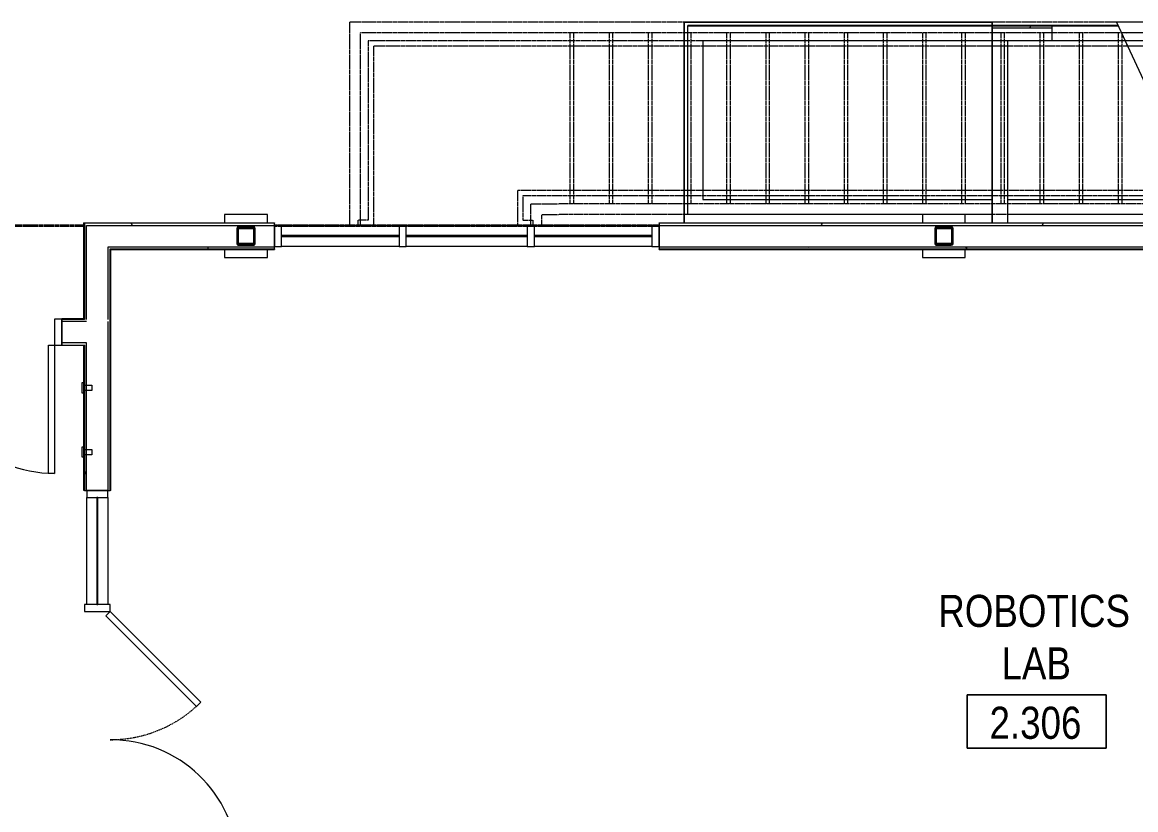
# Model space of a CAD drawing. Header units: inches. Extents: x -3803 to -1421, y -3454 to -210.
# Drawn here: x -3067.2 to -2754.5, y -748.7 to -527.6 of the extents above; entities that cross this region are included whole.
import ezdxf

# ---------------------------------------------------------------- set-up
doc = ezdxf.new("R2010")
doc.units = ezdxf.units.IN
doc.header["$MEASUREMENT"] = 0
for name, pattern in [('Dash Small', [0.125, 0.0625, -0.0625]), ('Dash_2_', [0.25, 0.125, -0.125]), ('Overhead 1_16_', [0.101562, 0.0625, -0.039062])]:
    doc.linetypes.add(name, pattern=pattern)
for name, color, linetype, lineweight in [('A-AREA-IDEN', 2, 'Continuous', 9), ('A-DETL', 90, 'Continuous', 9), ('A-DETL-GENF-HDLN', 1, 'Dash_2_', 9), ('A-DETL-MEDM', 33, 'Continuous', 20), ('A-DOOR', 31, 'Continuous', 13), ('A-DOOR-FRAM', 31, 'Continuous', 35), ('A-FLOR', 192, 'Continuous', 13), ('A-FLOR-HRAL', 11, 'Continuous', 13), ('A-GLAZ-CURT', 52, 'Continuous', 13), ('A-GLAZ-CWMG', 51, 'Continuous', 13), ('A-WALL', 113, 'Continuous', 13), ('A-WALL-PATT', 111, 'Continuous', 13), ('E-SERT', 181, 'Continuous', 13), ('I-WALL', 2, 'Continuous', 13), ('Q-CASE', 31, 'Continuous', 13), ('S-COLS', 52, 'Continuous', 13), ('S-STRS', 31, 'Continuous', 13), ('S-STRS-MBND', 31, 'Continuous', 13)]:
    doc.layers.add(name, color=color, linetype=linetype, lineweight=lineweight)
doc.styles.add('Arial Narrow', font='ARIALN.TTF', dxfattribs={"height": 9})
pattern_1 = [(0, (0, 0), (30.72, 7.68), [1.267, -21.773, 1.267, -21.773, -122.88]), (0, (0, 0), (30.72, 7.68), [-46.08, 1.267, -44.813, 1.267, -21.773, -53.76]), (0, (0, 0), (30.72, 7.68), [-115.2, 1.267, -14.093, 1.267, -37.133]), (120, (11.52, 3.84), (-22.011075, 22.7643), [1.267, -21.773, 1.267, -21.773, -122.88]), (120, (11.52, 3.84), (-22.011075, 22.7643), [-46.08, 1.267, -44.813, 1.267, -21.773, -53.76]), (120, (11.52, 3.84), (-22.011075, 22.7643), [-115.2, 1.267, -14.093, 1.267, -37.133]), (240, (15.36, 19.2), (-8.708925, -30.4443), [1.267, -21.773, 1.267, -21.773, -122.88]), (240, (15.36, 19.2), (-8.708925, -30.4443), [-46.08, 1.267, -44.813, 1.267, -21.773, -53.76]), (240, (15.36, 19.2), (-8.708925, -30.4443), [-115.2, 1.267, -14.093, 1.267, -37.133])]

# ---------------------------------------------------------------- blocks, each defined once
blk = doc.blocks.new('_STL - Column - HSS Rectangular - 2017v1 - HSS5x5x5_16-1840443-DIMENSION PLAN - LEVEL 2 _579_ - 2__ - CAD')
at = {"layer": 'S-COLS'}
h = blk.add_hatch(dxfattribs=at)
h.set_pattern_fill('FP_13', color=256, style=0, pattern_type=2)
h.set_pattern_definition([(45, (3004.395, 587.641), (-8.909545, 8.909545), []), (45, (3010.335, 587.641), (-8.909545, 8.909545), [])])
h.paths.add_polyline_path([(-2.07, -2.5), (2.06, -2.5), (2.37, -2.37), (2.5, -2.07), (2.5, 2.06), (2.37, 2.37), (2.06, 2.5), (-2.07, 2.5), (-2.37, 2.37), (-2.5, 2.06), (-2.5, -2.07), (-2.37, -2.37)], flags=0)
h.paths.add_polyline_path([(2.06, -2.19), (-2.15, -2.15), (-2.19, -2.07), (-2.15, 2.15), (-2.07, 2.19), (2.15, 2.15), (2.19, 2.06), (2.15, -2.15)], flags=0)
at = {"layer": 'S-COLS', "color": 7, "lineweight": 25}
for p, q in [((-2.5, 2.06), (-2.5, -2.07)), ((-2.19, -2.07), (-2.19, 2.06)), ((2.06, 2.5), (-2.07, 2.5)), ((-2.07, 2.19), (2.06, 2.19)), ((2.19, 2.06), (2.19, -2.07)), ((2.5, -2.07), (2.5, 2.06)), ((2.06, -2.19), (-2.07, -2.19)), ((-2.07, -2.5), (2.06, -2.5))]:
    blk.add_line(p, q, dxfattribs=at)
for centre, radius, start, end in [((-2.07, 2.06), 0.435, 90, 180), ((-2.07, 2.06), 0.123, 90, 180), ((2.06, 2.06), 0.435, 360, 90), ((2.06, 2.06), 0.123, 0, 90), ((-2.07, -2.07), 0.435, 180, 270), ((-2.07, -2.07), 0.123, 180, 270), ((2.06, -2.07), 0.122, 270, 0), ((2.06, -2.07), 0.435, 270, 360)]:
    blk.add_arc(centre, radius, start, end, dxfattribs=at)
blk = doc.blocks.new('_STL - Column - HSS Rectangular - 2017v1 - HSS5x5x5_16-V88-DIMENSION PLAN - LEVEL 2 _579_ - 2__ - CAD')
at = {"layer": 'S-COLS'}
h = blk.add_hatch(dxfattribs=at)
h.set_pattern_fill('FP_14', color=256, style=0, pattern_type=2)
h.set_pattern_definition([(45, (2808.395, 587.641), (-8.909545, 8.909545), []), (45, (2814.335, 587.641), (-8.909545, 8.909545), [])])
h.paths.add_polyline_path([(-2.07, -2.5), (2.06, -2.5), (2.37, -2.37), (2.5, -2.07), (2.5, 2.06), (2.37, 2.37), (2.06, 2.5), (-2.07, 2.5), (-2.37, 2.37), (-2.5, 2.06), (-2.5, -2.07), (-2.37, -2.37)], flags=0)
h.paths.add_polyline_path([(2.06, -2.19), (-2.15, -2.15), (-2.19, -2.07), (-2.15, 2.15), (-2.07, 2.19), (2.15, 2.15), (2.19, 2.06), (2.15, -2.15)], flags=0)
at = {"layer": 'S-COLS', "color": 7, "lineweight": 25}
for p, q in [((-2.5, 2.06), (-2.5, -2.07)), ((-2.19, -2.07), (-2.19, 2.06)), ((2.06, 2.5), (-2.07, 2.5)), ((-2.07, 2.19), (2.06, 2.19)), ((2.19, 2.06), (2.19, -2.07)), ((2.5, -2.07), (2.5, 2.06)), ((2.06, -2.19), (-2.07, -2.19)), ((-2.07, -2.5), (2.06, -2.5))]:
    blk.add_line(p, q, dxfattribs=at)
for centre, radius, start, end in [((-2.07, 2.06), 0.435, 90, 180), ((-2.07, 2.06), 0.123, 90, 180), ((2.06, 2.06), 0.435, 360, 90), ((2.06, 2.06), 0.123, 0, 90), ((-2.07, -2.07), 0.435, 180, 270), ((-2.07, -2.07), 0.123, 180, 270), ((2.06, -2.07), 0.435, 270, 360), ((2.06, -2.07), 0.122, 270, 0)]:
    blk.add_arc(centre, radius, start, end, dxfattribs=at)
blk = doc.blocks.new('15830016-STRUCT_MARTINEZ-MOORE_CENTRAL_v2018_rvt-1-DIMENSION PLAN - LEVEL 2 _579_ - 2__ - CAD')
at = {"color": 250, "lineweight": 13}
for name, p in [('_STL - Column - HSS Rectangular - 2017v1 - HSS5x5x5_16-1840443-DIMENSION PLAN - LEVEL 2 _579_ - 2__ - CAD', (-3004.4, -587.64)), ('_STL - Column - HSS Rectangular - 2017v1 - HSS5x5x5_16-V88-DIMENSION PLAN - LEVEL 2 _579_ - 2__ - CAD', (-2808.4, -587.64))]:
    blk.add_blockref(name, p, dxfattribs=at)
blk = doc.blocks.new('SD_Card_Reader-BSALS - Card Reader-V93-DIMENSION PLAN - LEVEL 2 _579_ - 2__ - CAD')
at = {"layer": 'E-SERT', "color": 250, "lineweight": 9}
for p, q in [((-2459.4, -939.27), (-2460.15, -939.27)), ((-2460.15, -939.27), (-2460.15, -942.02)), ((-2459.4, -942.02), (-2459.4, -939.27)), ((-2459.4, -939.89), (-2457.27, -939.89)), ((-2457.27, -939.89), (-2457.27, -941.39)), ((-2460.15, -942.02), (-2459.4, -942.02)), ((-2457.27, -941.39), (-2459.4, -941.39))]:
    blk.add_line(p, q, dxfattribs=at)
blk = doc.blocks.new('15830016-ELEC_BSALS_CENTRAL_v2018_rvt-1-DIMENSION PLAN - LEVEL 2 _579_ - 2__ - CAD')
at = {"color": 250, "lineweight": 9}
for p in [(-590.38, 310.38), (-590.38, 292.38)]:
    blk.add_blockref('SD_Card_Reader-BSALS - Card Reader-V93-DIMENSION PLAN - LEVEL 2 _579_ - 2__ - CAD', p, dxfattribs=at)
blk = doc.blocks.new('Basic Wall _ B6-7 1_4_-BSALS - ___-3569037-DIMENSION PLAN - LEVEL 2 _579_ - 2__ - CAD')
at = {"layer": 'I-WALL', "lineweight": 20}
for p, q in [((-3049.9, -618.39), (-3049.77, -618.27)), ((-3049.9, -659.02), (-3049.9, -618.39)), ((-3049.77, -659.02), (-3049.9, -659.02)), ((-3049.9, -767.02), (-3049.77, -767.02)), ((-3049.9, -782.27), (-3049.9, -767.02)), ((-3049.77, -782.27), (-3049.9, -782.27)), ((-3049.9, -854.27), (-3049.77, -854.27)), ((-3049.9, -948.77), (-3049.9, -854.27)), ((-3049.77, -948.77), (-3049.9, -948.77))]:
    blk.add_line(p, q, dxfattribs=at)
blk = doc.blocks.new('Basic Wall _ B6-7 1_4_-BSALS - ___-3569036-DIMENSION PLAN - LEVEL 2 _579_ - 2__ - CAD')
at = {"layer": 'I-WALL', "lineweight": 20}
for p, q in [((-3042.4, -659.02), (-3042.4, -611.02)), ((-3042.4, -659.02), (-3042.52, -659.02)), ((-3042.52, -767.02), (-3042.4, -767.02)), ((-3042.4, -770.89), (-3042.4, -767.02)), ((-3042.4, -782.27), (-3042.4, -778.39)), ((-3042.4, -782.27), (-3042.52, -782.27)), ((-3042.52, -854.27), (-3042.4, -854.27)), ((-3042.4, -941.14), (-3042.4, -854.27)), ((-3042.4, -948.77), (-3042.4, -945.52)), ((-3042.4, -948.77), (-3042.52, -948.77))]:
    blk.add_line(p, q, dxfattribs=at)
blk = doc.blocks.new('Basic Wall _ B6-7 1_4_-BSALS - ___-3569039-DIMENSION PLAN - LEVEL 2 _579_ - 2__ - CAD')
at = {"layer": 'I-WALL', "lineweight": 20}
for p, q in [((-3202.04, -618.39), (-3219.4, -618.39)), ((-3164.15, -618.39), (-3178.04, -618.39)), ((-3164.15, -618.27), (-3164.15, -618.39)), ((-3056.15, -618.39), (-3056.15, -618.27)), ((-3049.9, -618.39), (-3056.15, -618.39)), ((-3049.77, -618.27), (-3049.9, -618.39))]:
    blk.add_line(p, q, dxfattribs=at)
blk = doc.blocks.new('Basic Wall _ B6-7 1_4_-BSALS - ___-3569038-DIMENSION PLAN - LEVEL 2 _579_ - 2__ - CAD')
at = {"layer": 'I-WALL', "lineweight": 20}
for p, q in [((-3194.4, -610.89), (-3206.4, -610.89)), ((-3164.15, -610.89), (-3190.02, -610.89)), ((-3164.15, -610.89), (-3164.15, -611.02)), ((-3056.15, -611.02), (-3056.15, -610.89)), ((-3049.9, -610.89), (-3056.15, -610.89)), ((-3049.9, -610.89), (-3049.77, -611.02))]:
    blk.add_line(p, q, dxfattribs=at)
blk = doc.blocks.new('Door-B2_4-BSALS - B2_4-72X84-BSALS-3019977-DIMENSION PLAN - LEVEL 2 _579_ - 2__ - CAD')
at = {"layer": 'A-DOOR', "lineweight": 20}
for p, q in [((-36, 39.625), (-34.25, 39.625)), ((-36, 3.625), (-36, 39.625)), ((-34.25, 39.625), (-34.25, 3.625)), ((34.25, 39.625), (34.25, 3.625)), ((36, 39.625), (34.25, 39.625)), ((36, 3.625), (36, 39.625)), ((-34.25, 3.625), (-36, 3.625)), ((34.25, 3.625), (36, 3.625))]:
    blk.add_line(p, q, dxfattribs=at)
at = {"layer": 'A-DOOR', "lineweight": 9}
for centre, start, end in [((-36, 3.625), 360, 90), ((36, 3.625), 90, 180)]:
    blk.add_arc(centre, 36, start, end, dxfattribs=at)
at = {"layer": 'A-DOOR-FRAM', "lineweight": 20}
for p, q in [((-36, 3.625), (-38, 3.625)), ((-38, 3.625), (-38, -3.625)), ((-36, -3.625), (-36, 3.625)), ((38, 3.625), (36, 3.625)), ((36, 3.625), (36, -3.625)), ((38, -3.625), (38, 3.625)), ((-38, -3.625), (-36, -3.625)), ((36, -3.625), (38, -3.625))]:
    blk.add_line(p, q, dxfattribs=at)
blk = doc.blocks.new('Handrail Type - Handrail_Internal_-V51-DIMENSION PLAN - LEVEL 2 _579_ - 2__ - CAD')
at = {"layer": 'A-FLOR-HRAL', "linetype": 'Overhead 1_16_', "lineweight": 9}
for p, q in [((-2928.12, -574.89), (-2928.12, -584.64)), ((-2912.37, -574.89), (-2928.12, -574.89)), ((-2737.93, -574.89), (-2912.37, -574.89)), ((-2926.62, -576.39), (-2926.62, -583.14)), ((-2912.37, -576.39), (-2926.62, -576.39)), ((-2737.23, -576.39), (-2912.37, -576.39)), ((-2928.12, -584.64), (-2923.87, -584.64)), ((-2926.62, -583.14), (-2923.87, -583.14)), ((-2923.87, -583.14), (-2923.87, -584.64))]:
    blk.add_line(p, q, dxfattribs=at)
at = {"layer": 'A-FLOR-HRAL', "lineweight": 9}
for p, q in [((-2737.93, -574.89), (-2737.23, -576.39)), ((-2681.37, -574.89), (-2737.93, -574.89)), ((-2681.37, -576.39), (-2681.37, -574.89)), ((-2681.37, -576.39), (-2737.23, -576.39))]:
    blk.add_line(p, q, dxfattribs=at)
blk = doc.blocks.new('Handrail Type - Handrail_Internal_-V52-DIMENSION PLAN - LEVEL 2 _579_ - 2__ - CAD')
at = {"layer": 'A-FLOR-HRAL', "linetype": 'Overhead 1_16_', "lineweight": 9}
for p, q in [((-2970.12, -532.89), (-2970.12, -583.14)), ((-2912.37, -532.89), (-2970.12, -532.89)), ((-2968.62, -534.39), (-2968.62, -584.64)), ((-2912.37, -534.39), (-2968.62, -534.39)), ((-2757.52, -532.89), (-2912.37, -532.89)), ((-2756.82, -534.39), (-2912.37, -534.39)), ((-2972.88, -584.64), (-2972.88, -583.14)), ((-2970.12, -583.14), (-2972.88, -583.14)), ((-2968.62, -584.64), (-2972.88, -584.64))]:
    blk.add_line(p, q, dxfattribs=at)
at = {"layer": 'A-FLOR-HRAL', "lineweight": 9}
for p, q in [((-2757.52, -532.89), (-2756.82, -534.39)), ((-2681.37, -532.89), (-2757.52, -532.89)), ((-2681.37, -534.39), (-2756.82, -534.39)), ((-2681.37, -534.39), (-2681.37, -532.89))]:
    blk.add_line(p, q, dxfattribs=at)
blk = doc.blocks.new('Door-D2_8-Unequal_Pair-BSALS - D2_8-72X84-BSALS-3462283-DIMENSION PLAN - LEVEL 2 _579_ - 2__ - CAD')
at = {"layer": 'A-DETL-GENF-HDLN'}
blk.add_arc((-36, 3.62), 36, 0, 42.2137, dxfattribs=at)
at = {"layer": 'A-DETL-MEDM'}
for p, q in [((-36, 3.62), (-10.54, 29.08)), ((-10.54, 29.08), (-9.31, 27.84)), ((-9.31, 27.84), (-34.76, 2.39)), ((-34.76, 2.39), (-36, 3.62))]:
    blk.add_line(p, q, dxfattribs=at)
at = {"layer": 'A-DOOR', "lineweight": 20}
for p, q in [((34.25, 39.62), (34.25, 3.62)), ((36, 39.62), (34.25, 39.62)), ((36, 3.62), (36, 39.62)), ((34.25, 3.62), (36, 3.62))]:
    blk.add_line(p, q, dxfattribs=at)
at = {"layer": 'A-DOOR', "lineweight": 9}
blk.add_arc((36, 3.67), 36, 92.7863, 180.0677, dxfattribs=at)
at = {"layer": 'A-DOOR-FRAM', "lineweight": 20}
for p, q in [((-36, 3.62), (-38, 3.62)), ((-38, 3.62), (-38, -3.62)), ((-36, -3.62), (-36, 3.62)), ((38, 3.62), (36, 3.62)), ((36, 3.62), (36, -3.62)), ((38, -3.62), (38, 3.62)), ((-38, -3.62), (-36, -3.62)), ((36, -3.62), (38, -3.62))]:
    blk.add_line(p, q, dxfattribs=at)
blk = doc.blocks.new('System Panel - interior glazed panels-2779791-DIMENSION PLAN - LEVEL 2 _579_ - 2__ - CAD')
at = {"layer": 'A-GLAZ-CURT', "lineweight": 20}
for p, q in [((15, 0.125), (-15, 0.125)), ((-15, 0.125), (-15, -0.125)), ((15, -0.125), (15, 0.125)), ((-15, -0.125), (15, -0.125))]:
    blk.add_line(p, q, dxfattribs=at)
blk = doc.blocks.new('Rectangular Mullion - 6 x 6 interior mullion-3284585-DIMENSION PLAN - LEVEL 2 _579_ - 2__ - CAD')
at = {"layer": 'A-GLAZ-CWMG', "lineweight": 9}
for p, q in [((-3049.08, -691.02), (-3049.08, -661.02)), ((-3043.21, -661.02), (-3043.21, -691.02))]:
    blk.add_line(p, q, dxfattribs=at)
blk = doc.blocks.new('Rectangular Mullion - 2 x 6 interior mullion-3020153-DIMENSION PLAN - LEVEL 2 _579_ - 2__ - CAD')
at = {"layer": 'A-GLAZ-CWMG', "lineweight": 20}
for p, q in [((-2, 2.9375), (0, 2.9375)), ((-2, -2.9375), (-2, 2.9375)), ((0, 2.9375), (0, -2.9375)), ((0, -2.9375), (-2, -2.9375))]:
    blk.add_line(p, q, dxfattribs=at)
blk = doc.blocks.new('Countertop- BSALS1 - BENCH-3842660-DIMENSION PLAN - LEVEL 2 _579_ - 2__ - CAD')
at = {"layer": 'Q-CASE', "lineweight": 20}
for p, q in [((44.01, 0), (-42.54, 0)), ((-42.54, 0), (-42.54, -56.37)), ((-42.54, -56.37), (-42.54, 0)), ((-42.54, 0), (44.01, 0)), ((44.01, -1), (44.01, 0)), ((44.01, 0), (44.01, -1)), ((44.01, -1), (44.01, -56.37)), ((-26.23, -56.37), (-42.54, -56.37))]:
    blk.add_line(p, q, dxfattribs=at)
blk = doc.blocks.new('Basic Wall _ B6-7 1_4_-BSALS - ___-3569081-DIMENSION PLAN - LEVEL 2 _579_ - 2__ - CAD')
at = {"layer": 'I-WALL', "lineweight": 20}
for p, q in [((-3049.77, -584.02), (-3049.9, -583.89)), ((-3049.9, -583.89), (-2996.4, -583.89)), ((-2996.4, -583.89), (-2996.4, -584.02)), ((-2888.4, -584.02), (-2888.4, -583.89)), ((-2888.4, -583.89), (-2881.37, -583.89)), ((-2881.37, -584.02), (-2888.4, -584.02)), ((-2881.37, -583.89), (-2794.95, -583.89)), ((-2865.07, -584.02), (-2881.37, -584.02)), ((-2790.57, -583.89), (-2608.65, -583.89))]:
    blk.add_line(p, q, dxfattribs=at)
blk = doc.blocks.new('Basic Wall _ B6-7 1_4_-BSALS - ___-3569080-DIMENSION PLAN - LEVEL 2 _579_ - 2__ - CAD')
at = {"layer": 'I-WALL', "lineweight": 20}
for p, q in [((-3042.4, -591.39), (-3042.52, -591.27)), ((-3042.4, -591.39), (-2996.4, -591.39)), ((-2996.4, -591.27), (-2996.4, -591.39)), ((-2888.4, -591.39), (-2888.4, -591.27)), ((-2888.4, -591.39), (-2616.15, -591.39))]:
    blk.add_line(p, q, dxfattribs=at)
blk = doc.blocks.new('Basic Wall _ B6-7 1_4_-BSALS - ___-3569083-DIMENSION PLAN - LEVEL 2 _579_ - 2__ - CAD')
at = {"layer": 'I-WALL', "lineweight": 20}
for p, q in [((-3049.9, -583.89), (-3049.77, -584.02)), ((-3049.9, -610.89), (-3049.9, -583.89)), ((-3049.77, -611.02), (-3049.9, -610.89))]:
    blk.add_line(p, q, dxfattribs=at)
blk = doc.blocks.new('Basic Wall _ B6-7 1_4_-BSALS - ___-3569082-DIMENSION PLAN - LEVEL 2 _579_ - 2__ - CAD')
at = {"layer": 'I-WALL', "lineweight": 20}
for p in [(-3042.52, -591.27), (-3042.4, -611.02)]:
    blk.add_line(p, (-3042.4, -591.39), dxfattribs=at)
blk = doc.blocks.new('System Panel - interior glazed panels-885103-DIMENSION PLAN - LEVEL 2 _579_ - 2__ - CAD')
at = {"layer": 'A-GLAZ-CURT', "lineweight": 20}
for p, q in [((16.5, 0.125), (-16.5, 0.125)), ((-16.5, 0.125), (-16.5, -0.125)), ((16.5, -0.125), (16.5, 0.125)), ((-16.5, -0.125), (16.5, -0.125))]:
    blk.add_line(p, q, dxfattribs=at)
blk = doc.blocks.new('System Panel - interior glazed panels-1803098-DIMENSION PLAN - LEVEL 2 _579_ - 2__ - CAD')
at = {"layer": 'A-GLAZ-CURT', "lineweight": 20}
for p, q in [((17, 0.125), (-17, 0.125)), ((-17, 0.125), (-17, -0.125)), ((17, -0.125), (17, 0.125)), ((-17, -0.125), (17, -0.125))]:
    blk.add_line(p, q, dxfattribs=at)
blk = doc.blocks.new('Rectangular Mullion - 6 x 6 interior mullion-2750475-DIMENSION PLAN - LEVEL 2 _579_ - 2__ - CAD')
at = {"layer": 'A-GLAZ-CWMG', "lineweight": 9}
for p, q in [((-2369.9, -950.95), (-2336.9, -950.95)), ((-2336.9, -956.83), (-2369.9, -956.83))]:
    blk.add_line(p, q, dxfattribs=at)
blk = doc.blocks.new('Rectangular Mullion - 6 x 6 interior mullion-2750476-DIMENSION PLAN - LEVEL 2 _579_ - 2__ - CAD')
at = {"layer": 'A-GLAZ-CWMG', "lineweight": 9}
for p, q in [((-2334.9, -950.95), (-2300.9, -950.95)), ((-2300.9, -956.83), (-2334.9, -956.83))]:
    blk.add_line(p, q, dxfattribs=at)
blk = doc.blocks.new('Rectangular Mullion - 2 x 6 interior mullion-V36-DIMENSION PLAN - LEVEL 2 _579_ - 2__ - CAD')
at = {"layer": 'A-GLAZ-CWMG', "lineweight": 20}
for p, q in [((-2, 2.9375), (0, 2.9375)), ((-2, -2.9375), (-2, 2.9375)), ((0, 2.9375), (0, -2.9375)), ((0, -2.9375), (-2, -2.9375))]:
    blk.add_line(p, q, dxfattribs=at)
blk = doc.blocks.new('Rectangular Mullion - 2 x 6 interior mullion-V37-DIMENSION PLAN - LEVEL 2 _579_ - 2__ - CAD')
at = {"layer": 'A-GLAZ-CWMG', "lineweight": 20}
for p, q in [((0, 2.9375), (-2, 2.9375)), ((-2, 2.9375), (-2, -2.9375)), ((0, -2.9375), (0, 2.9375)), ((-2, -2.9375), (0, -2.9375))]:
    blk.add_line(p, q, dxfattribs=at)
blk = doc.blocks.new('Rectangular Mullion - 2 x 6 interior mullion-V38-DIMENSION PLAN - LEVEL 2 _579_ - 2__ - CAD')
at = {"layer": 'A-GLAZ-CWMG', "lineweight": 20}
for p, q in [((-1, 2.9375), (1, 2.9375)), ((-1, -2.9375), (-1, 2.9375)), ((1, 2.9375), (1, -2.9375)), ((1, -2.9375), (-1, -2.9375))]:
    blk.add_line(p, q, dxfattribs=at)
blk = doc.blocks.new('Basic Wall _ A3-4 1_4_-BSALS - ___-3841783-DIMENSION PLAN - LEVEL 2 _579_ - 2__ - CAD')
at = {"layer": 'I-WALL', "lineweight": 20}
for p, q in [((-2880.37, -528.64), (-2880.37, -528.52)), ((-2794.82, -528.52), (-2880.37, -528.52)), ((-2759.56, -528.52), (-2794.82, -528.52))]:
    blk.add_line(p, q, dxfattribs=at)
blk = doc.blocks.new('Basic Wall _ A3-4 1_4_-BSALS - ___-3841835-DIMENSION PLAN - LEVEL 2 _579_ - 2__ - CAD')
at = {"layer": 'I-WALL', "lineweight": 20}
for p, q in [((-2794.95, -532.89), (-2794.95, -577.39)), ((-2794.82, -577.39), (-2794.82, -536.03)), ((-2794.95, -581.64), (-2794.95, -583.89)), ((-2794.82, -584.02), (-2794.82, -581.64))]:
    blk.add_line(p, q, dxfattribs=at)
blk = doc.blocks.new('Room Tag- BSALS - Room Tag-28050-DIMENSION PLAN - LEVEL 2 _579_ - 2__ - CAD')
at = {"layer": 'A-AREA-IDEN'}
for p, q in [((-0.203125, -0.171875), (-0.203125, -0.015625)), ((-0.203125, -0.015625), (0.203125, -0.015625)), ((0.203125, -0.015625), (-0.203125, -0.015625)), ((-0.203125, -0.015625), (-0.203125, -0.171875)), ((0.203125, -0.015625), (0.203125, -0.171875)), ((0.203125, -0.171875), (0.203125, -0.015625)), ((0.203125, -0.171875), (-0.203125, -0.171875)), ((-0.203125, -0.171875), (0.203125, -0.171875))]:
    blk.add_line(p, q, dxfattribs=at)

msp = doc.modelspace()

# ---------------------------------------------------------------- hatches: boundary and pattern name
at = {"layer": 'A-WALL-PATT', "lineweight": 9}
h = msp.add_hatch(dxfattribs=at)
h.set_pattern_fill('FP_2', color=256, style=0, pattern_type=2)
h.set_pattern_definition(pattern_1)
h.paths.add_polyline_path([(-2777.98, -529.27), (-2777.98, -528.64), (-2794.82, -528.64), (-2794.82, -529.27), (-2783.63, -529.27)], flags=0)
h = msp.add_hatch(dxfattribs=at)
h.set_pattern_fill('FP_2', color=256, style=0, pattern_type=2)
h.set_pattern_definition(pattern_1)
h.paths.add_polyline_path([(-2615.4, -584.64), (-2609.4, -584.64), (-2609.4, -584.02), (-2888.4, -584.02), (-2888.4, -584.64), (-2616.02, -584.64)], flags=0)
h.paths.add_polyline_path([(-2996.4, -584.64), (-2996.4, -584.02), (-3049.77, -584.02), (-3049.77, -584.64), (-3027.94, -584.64)], flags=0)
h = msp.add_hatch(dxfattribs=at)
h.set_pattern_fill('FP_2', color=256, style=0, pattern_type=2)
h.set_pattern_definition(pattern_1)
h.paths.add_polyline_path([(-2616.02, -591.27), (-2616.02, -590.64), (-2888.4, -590.64), (-2888.4, -591.27), (-2620.76, -591.27)], flags=0)
h.paths.add_polyline_path([(-2996.4, -591.27), (-2996.4, -590.64), (-3043.15, -590.64), (-3043.15, -591.27), (-3027.94, -591.27)], flags=0)
h = msp.add_hatch(dxfattribs=at)
h.set_pattern_fill('FP_2', color=256, style=0, pattern_type=2)
h.set_pattern_definition(pattern_1)
h.paths.add_polyline_path([(-3049.15, -611.64), (-3049.15, -611.02), (-3056.15, -611.02), (-3056.15, -611.64), (-3049.77, -611.64)], flags=0)
h.paths.add_polyline_path([(-3194.4, -611.64), (-3194.4, -611.02), (-3206.4, -611.02), (-3206.4, -611.64)], flags=0)
h.paths.add_polyline_path([(-3210.02, -611.64), (-3210.02, -611.02), (-3219.52, -611.02), (-3219.52, -611.64), (-3211.17, -611.64)], flags=0)
h.paths.add_polyline_path([(-3164.15, -611.64), (-3164.15, -611.02), (-3190.77, -611.02), (-3190.77, -611.64)], flags=0)
h = msp.add_hatch(dxfattribs=at)
h.set_pattern_fill('FP_2', color=256, style=0, pattern_type=2)
h.set_pattern_definition(pattern_1)
h.paths.add_polyline_path([(-3043.15, -948.77), (-3042.52, -948.77), (-3042.52, -945.52), (-3043.15, -945.52)], flags=0)
h.paths.add_polyline_path([(-3042.52, -941.89), (-3042.52, -854.27), (-3043.15, -854.27), (-3043.15, -941.89)], flags=0)
h.paths.add_polyline_path([(-3042.52, -782.27), (-3042.52, -777.64), (-3043.15, -777.64), (-3043.15, -782.27)], flags=0)
h.paths.add_polyline_path([(-3042.52, -771.64), (-3042.52, -767.02), (-3043.15, -767.02), (-3043.15, -771.64)], flags=0)
h.paths.add_polyline_path([(-3043.15, -659.02), (-3042.52, -659.02), (-3042.52, -611.02), (-3043.15, -611.02), (-3043.15, -654.91)], flags=0)
h = msp.add_hatch(dxfattribs=at)
h.set_pattern_fill('FP_2', color=256, style=0, pattern_type=2)
h.set_pattern_definition(pattern_1)
h.paths.add_polyline_path([(-3049.77, -618.27), (-3049.77, -617.64), (-3056.15, -617.64), (-3056.15, -618.27)], flags=0)
h.paths.add_polyline_path([(-3164.15, -618.27), (-3164.15, -617.64), (-3219.52, -617.64), (-3219.52, -618.27), (-3178.04, -618.27)], flags=0)
h = msp.add_hatch(dxfattribs=at)
h.set_pattern_fill('FP_2', color=256, style=0, pattern_type=2)
h.set_pattern_definition(pattern_1)
h.paths.add_polyline_path([(-3049.15, -948.77), (-3049.15, -854.27), (-3049.77, -854.27), (-3049.77, -948.77)], flags=0)
h.paths.add_polyline_path([(-3049.77, -782.27), (-3049.15, -782.27), (-3049.15, -767.02), (-3049.77, -767.02), (-3049.77, -773.79)], flags=0)
h.paths.add_polyline_path([(-3049.77, -659.02), (-3049.15, -659.02), (-3049.15, -617.64), (-3049.77, -617.64), (-3049.77, -654.91)], flags=0)
at = {"layer": 'S-STRS', "lineweight": 9}
h = msp.add_hatch(dxfattribs=at)
h.set_pattern_fill('FP_3', color=256, style=0, pattern_type=2)
h.set_pattern_definition([(50, (0, 0), (27.5427, -2.40992), [2.88, -31.68]), (355, (0, 0), (-5.32784, 28.88427), [2.304, -25.344]), (100.451, (2.295, -0.2), (22.21532, 26.47393), [2.448, -26.924]), (46.184, (0, 7.68), (40.98187, -6.35642), [4.32, -47.52]), (96.636, (3.415, 7.15), (35.89075, 37.4062), [3.671, -40.386]), (351.184, (0, 7.68), (35.891, 37.4062), [3.456, -38.016]), (21, (3.84, 5.76), (22.92104, -15.46073), [2.88, -31.68]), (326, (3.84, 5.76), (9.34353, 27.84574), [2.304, -25.344]), (71.451, (5.75, 4.472), (32.26477, 12.38442), [2.448, -26.924]), (37.5, (0, 0), (0.466855, 12.782707), [1.267, -23.77, 1.267, -24.461, -25.44]), (37.5, (0, 0), (0.466855, 12.782707), [-50.765, 1.267, -24.173]), (7.5, (0, 0), (10.10159, 15.14509), [1.267, -13.402, 1.267, -23.194, -9.696]), (7.5, (0, 0), (10.10159, 15.14509), [-39.13, 1.267, -8.429]), (327.5, (-8.563, 0), (20.49916, -0.86578), [1.267, -8.333, 1.267, -28.685, -39.744]), (327.5, (-8.563, 0), (20.49916, -0.86578), [-39.552, 1.267, -38.477]), (317.5, (-12.403, 0), (22.39478, 3.84429), [1.267, -11.213, 1.267, -18.624, -28.224]), (317.5, (-12.403, 0), (22.39478, 3.84429), [-32.371, 1.267, -26.957])])
h.paths.add_polyline_path([(-2747.37, -558.26), (-2747.37, -554.64), (-2752.47, -557.02)], flags=0)
h.paths.add_polyline_path([(-2747.37, -551.02), (-2747.37, -534.39), (-2756.82, -534.39), (-2749.28, -550.56)], flags=0)
h.paths.add_polyline_path([(-2747.59, -532.89), (-2747.37, -532.89), (-2747.37, -530.64), (-2758.37, -530.64), (-2758.37, -531.05), (-2757.52, -532.89)], flags=0)

# ---------------------------------------------------------------- linework, layer by layer
at = {"layer": 'A-DETL', "linetype": 'Dash Small', "lineweight": 35}
for p, q in [((-3190.02, -584.64), (-3049.9, -584.64)), ((-2996.4, -584.64), (-2888.4, -584.64))]:
    msp.add_line(p, q, dxfattribs=at)
at = {"layer": 'A-FLOR', "lineweight": 20}
for p, q in [((-2998.4, -581.64), (-3010.4, -581.64)), ((-3010.4, -581.64), (-3010.4, -583.89)), ((-2998.4, -583.89), (-2998.4, -581.64)), ((-2814.4, -581.64), (-2814.4, -583.89)), ((-2802.4, -583.89), (-2802.4, -581.64)), ((-3010.4, -591.39), (-3010.4, -593.64)), ((-3010.4, -593.64), (-2998.4, -593.64)), ((-2998.4, -593.64), (-2998.4, -591.39)), ((-2814.4, -591.39), (-2814.4, -593.64)), ((-2814.4, -593.64), (-2802.4, -593.64)), ((-2802.4, -593.64), (-2802.4, -591.39))]:
    msp.add_line(p, q, dxfattribs=at)
at = {"layer": 'A-WALL'}
for p, q in [((-2777.98, -529.27), (-2794.82, -529.27)), ((-3049.15, -584.64), (-2996.4, -584.64)), ((-3049.15, -611.02), (-3049.15, -584.64)), ((-2888.4, -584.64), (-2609.4, -584.64)), ((-3043.15, -590.64), (-2996.4, -590.64)), ((-3043.15, -611.02), (-3043.15, -590.64)), ((-2888.4, -590.64), (-2615.4, -590.64)), ((-3049.15, -611.64), (-3056.15, -611.64)), ((-3043.15, -659.02), (-3043.15, -611.64)), ((-3049.15, -617.64), (-3056.15, -617.64)), ((-3049.15, -659.02), (-3049.15, -617.64))]:
    msp.add_line(p, q, dxfattribs=at)
at = {"layer": 'I-WALL', "lineweight": 20}
for p, q in [((-2880.37, -581.64), (-2880.37, -528.64)), ((-2880.37, -528.64), (-2759.5, -528.64)), ((-2794.82, -584.02), (-2794.82, -528.64)), ((-2777.98, -532.89), (-2777.98, -528.64)), ((-2876.12, -532.89), (-2876.12, -577.39)), ((-2757.52, -532.89), (-2876.12, -532.89)), ((-2790.57, -532.89), (-2790.57, -584.02)), ((-2876.12, -577.39), (-2794.82, -577.39)), ((-2790.57, -577.39), (-2736.77, -577.39)), ((-2996.4, -584.02), (-3049.77, -584.02)), ((-3049.77, -584.02), (-3049.77, -611.02)), ((-2996.4, -591.27), (-2996.4, -584.02)), ((-2608.77, -584.02), (-2888.4, -584.02)), ((-2888.4, -584.02), (-2888.4, -591.27)), ((-2794.82, -581.64), (-2880.37, -581.64)), ((-2734.78, -581.64), (-2790.57, -581.64)), ((-3042.52, -659.02), (-3042.52, -591.27)), ((-3042.52, -591.27), (-2996.4, -591.27)), ((-2888.4, -591.27), (-2616.02, -591.27)), ((-3049.77, -611.02), (-3056.15, -611.02)), ((-3056.15, -611.02), (-3056.15, -618.27)), ((-3056.15, -618.27), (-3049.77, -618.27)), ((-3049.77, -618.27), (-3049.77, -659.02)), ((-3049.77, -659.02), (-3042.52, -659.02))]:
    msp.add_line(p, q, dxfattribs=at)
at = {"layer": 'S-STRS', "lineweight": 9}
for p, q in [((-2692.37, -527.64), (-2759.97, -527.64)), ((-2758.37, -530.64), (-2758.57, -530.64)), ((-2747.37, -530.64), (-2758.37, -530.64)), ((-2758.37, -531.05), (-2758.37, -530.64))]:
    msp.add_line(p, q, dxfattribs=at)
at = {"layer": 'S-STRS-MBND', "linetype": 'Overhead 1_16_', "lineweight": 9}
for p, q in [((-2975.37, -527.64), (-2975.37, -584.64)), ((-2916.51, -527.64), (-2975.37, -527.64)), ((-2759.97, -527.64), (-2916.51, -527.64)), ((-2972.37, -530.64), (-2972.37, -584.64)), ((-2916.51, -530.64), (-2972.37, -530.64)), ((-2758.57, -530.64), (-2916.51, -530.64)), ((-2913.37, -578.64), (-2913.37, -530.64)), ((-2912.37, -578.64), (-2912.37, -530.64)), ((-2902.37, -578.64), (-2902.37, -530.64)), ((-2901.37, -578.64), (-2901.37, -530.64)), ((-2891.37, -578.64), (-2891.37, -530.64)), ((-2890.37, -578.64), (-2890.37, -530.64)), ((-2880.37, -578.64), (-2880.37, -530.64)), ((-2879.37, -578.64), (-2879.37, -530.64)), ((-2869.37, -578.64), (-2869.37, -530.64)), ((-2868.37, -578.64), (-2868.37, -530.64)), ((-2858.37, -578.64), (-2858.37, -530.64)), ((-2857.37, -578.64), (-2857.37, -530.64)), ((-2847.37, -578.64), (-2847.37, -530.64)), ((-2846.37, -578.64), (-2846.37, -530.64)), ((-2836.37, -578.64), (-2836.37, -530.64)), ((-2835.37, -578.64), (-2835.37, -530.64)), ((-2825.37, -578.64), (-2825.37, -530.64)), ((-2824.37, -578.64), (-2824.37, -530.64)), ((-2814.37, -578.64), (-2814.37, -530.64)), ((-2813.37, -578.64), (-2813.37, -530.64)), ((-2803.37, -578.64), (-2803.37, -530.64)), ((-2802.37, -578.64), (-2802.37, -530.64)), ((-2792.37, -578.64), (-2792.37, -530.64)), ((-2791.37, -578.64), (-2791.37, -530.64)), ((-2781.37, -578.64), (-2781.37, -530.64)), ((-2780.37, -578.64), (-2780.37, -530.64)), ((-2770.37, -578.64), (-2770.37, -530.64)), ((-2769.37, -578.64), (-2769.37, -530.64)), ((-2759.37, -578.64), (-2759.37, -530.64)), ((-2758.37, -578.64), (-2758.37, -531.05)), ((-2924.37, -584.64), (-2924.37, -578.64)), ((-2924.37, -578.64), (-2916.51, -578.64)), ((-2736.18, -578.64), (-2916.51, -578.64)), ((-2975.37, -584.64), (-2972.37, -584.64)), ((-2972.37, -584.64), (-2924.37, -584.64)), ((-2924.37, -584.64), (-2921.37, -584.64)), ((-2921.37, -584.64), (-2921.37, -581.64)), ((-2921.37, -581.64), (-2916.51, -581.64)), ((-2734.78, -581.64), (-2916.51, -581.64))]:
    msp.add_line(p, q, dxfattribs=at)
at = {"layer": 'S-STRS-MBND', "lineweight": 9}
msp.add_line((-2759.97, -527.64), (-2749.28, -550.56), dxfattribs=at)

# ---------------------------------------------------------------- block references
at = {"lineweight": 5}
for name in ['15830016-STRUCT_MARTINEZ-MOORE_CENTRAL_v2018_rvt-1-DIMENSION PLAN - LEVEL 2 _579_ - 2__ - CAD', '15830016-ELEC_BSALS_CENTRAL_v2018_rvt-1-DIMENSION PLAN - LEVEL 2 _579_ - 2__ - CAD']:
    msp.add_blockref(name, (0, 0), dxfattribs=at)
at = {"layer": 'A-AREA-IDEN', "xscale": 95.99999999999994, "yscale": 95.99999999999994, "zscale": 95.99999999999994}
msp.add_blockref('Room Tag- BSALS - Room Tag-28050-DIMENSION PLAN - LEVEL 2 _579_ - 2__ - CAD', (-2782.37, -714.9), dxfattribs=at)
at = {"layer": 'A-DOOR', "lineweight": 20}
for name, p, rotation in [('Door-B2_4-BSALS - B2_4-72X84-BSALS-3019977-DIMENSION PLAN - LEVEL 2 _579_ - 2__ - CAD', (-3094.15, -614.64), 180), ('Door-D2_8-Unequal_Pair-BSALS - D2_8-72X84-BSALS-3462283-DIMENSION PLAN - LEVEL 2 _579_ - 2__ - CAD', (-3046.15, -729.02), 269.9999999999993)]:
    msp.add_blockref(name, p, dxfattribs=dict(at, rotation=rotation))
at = {"layer": 'A-FLOR-HRAL', "lineweight": 9}
for name in ['Handrail Type - Handrail_Internal_-V52-DIMENSION PLAN - LEVEL 2 _579_ - 2__ - CAD', 'Handrail Type - Handrail_Internal_-V51-DIMENSION PLAN - LEVEL 2 _579_ - 2__ - CAD']:
    msp.add_blockref(name, (0, 0), dxfattribs=at)
at = {"layer": 'A-GLAZ-CURT', "lineweight": 9}
for name, p, rotation in [('System Panel - interior glazed panels-885103-DIMENSION PLAN - LEVEL 2 _579_ - 2__ - CAD', (-2977.9, -587.64), 180), ('System Panel - interior glazed panels-1803098-DIMENSION PLAN - LEVEL 2 _579_ - 2__ - CAD', (-2942.4, -587.64), 180), ('System Panel - interior glazed panels-885103-DIMENSION PLAN - LEVEL 2 _579_ - 2__ - CAD', (-2906.9, -587.64), 180), ('System Panel - interior glazed panels-2779791-DIMENSION PLAN - LEVEL 2 _579_ - 2__ - CAD', (-3046.15, -676.02), 90.00000000000007)]:
    msp.add_blockref(name, p, dxfattribs=dict(at, rotation=rotation))
at = {"layer": 'A-GLAZ-CWMG', "lineweight": 9, "extrusion": (0, 0, -1)}
for name, p in [('Rectangular Mullion - 2 x 6 interior mullion-V36-DIMENSION PLAN - LEVEL 2 _579_ - 2__ - CAD', (2996.4, -587.64)), ('Rectangular Mullion - 2 x 6 interior mullion-V38-DIMENSION PLAN - LEVEL 2 _579_ - 2__ - CAD', (2960.4, -587.64)), ('Rectangular Mullion - 2 x 6 interior mullion-V38-DIMENSION PLAN - LEVEL 2 _579_ - 2__ - CAD', (2924.4, -587.64))]:
    msp.add_blockref(name, p, dxfattribs=at)
at = {"layer": 'A-GLAZ-CWMG', "lineweight": 9, "rotation": 180}
for name, p in [('Rectangular Mullion - 6 x 6 interior mullion-2750475-DIMENSION PLAN - LEVEL 2 _579_ - 2__ - CAD', (-5331.29, -1541.53)), ('Rectangular Mullion - 6 x 6 interior mullion-2750476-DIMENSION PLAN - LEVEL 2 _579_ - 2__ - CAD', (-5260.29, -1541.53)), ('Rectangular Mullion - 6 x 6 interior mullion-2750475-DIMENSION PLAN - LEVEL 2 _579_ - 2__ - CAD', (-5260.29, -1541.53))]:
    msp.add_blockref(name, p, dxfattribs=at)
at = {"layer": 'A-GLAZ-CWMG', "lineweight": 9}
for name, p in [('Rectangular Mullion - 2 x 6 interior mullion-V37-DIMENSION PLAN - LEVEL 2 _579_ - 2__ - CAD', (-2888.4, -587.64)), ('Rectangular Mullion - 6 x 6 interior mullion-3284585-DIMENSION PLAN - LEVEL 2 _579_ - 2__ - CAD', (0, 0))]:
    msp.add_blockref(name, p, dxfattribs=at)
at = {"layer": 'A-GLAZ-CWMG', "lineweight": 9, "extrusion": (0, 0, -1), "rotation": 89.99999999999993}
msp.add_blockref('Rectangular Mullion - 2 x 6 interior mullion-3020153-DIMENSION PLAN - LEVEL 2 _579_ - 2__ - CAD', (3046.15, -659.02), dxfattribs=at)
at = {"layer": 'I-WALL', "lineweight": 20}
for name in ['Basic Wall _ A3-4 1_4_-BSALS - ___-3841783-DIMENSION PLAN - LEVEL 2 _579_ - 2__ - CAD', 'Basic Wall _ A3-4 1_4_-BSALS - ___-3841835-DIMENSION PLAN - LEVEL 2 _579_ - 2__ - CAD', 'Basic Wall _ B6-7 1_4_-BSALS - ___-3569081-DIMENSION PLAN - LEVEL 2 _579_ - 2__ - CAD', 'Basic Wall _ B6-7 1_4_-BSALS - ___-3569083-DIMENSION PLAN - LEVEL 2 _579_ - 2__ - CAD', 'Basic Wall _ B6-7 1_4_-BSALS - ___-3569080-DIMENSION PLAN - LEVEL 2 _579_ - 2__ - CAD', 'Basic Wall _ B6-7 1_4_-BSALS - ___-3569082-DIMENSION PLAN - LEVEL 2 _579_ - 2__ - CAD', 'Basic Wall _ B6-7 1_4_-BSALS - ___-3569038-DIMENSION PLAN - LEVEL 2 _579_ - 2__ - CAD', 'Basic Wall _ B6-7 1_4_-BSALS - ___-3569036-DIMENSION PLAN - LEVEL 2 _579_ - 2__ - CAD', 'Basic Wall _ B6-7 1_4_-BSALS - ___-3569039-DIMENSION PLAN - LEVEL 2 _579_ - 2__ - CAD', 'Basic Wall _ B6-7 1_4_-BSALS - ___-3569037-DIMENSION PLAN - LEVEL 2 _579_ - 2__ - CAD']:
    msp.add_blockref(name, (0, 0), dxfattribs=at)
at = {"layer": 'Q-CASE', "lineweight": 20}
msp.add_blockref('Countertop- BSALS1 - BENCH-3842660-DIMENSION PLAN - LEVEL 2 _579_ - 2__ - CAD', (-2838.84, -527.64), dxfattribs=at)

# ---------------------------------------------------------------- texts
at = {"layer": 'A-AREA-IDEN', "char_height": 9, "attachment_point": 1, "style": 'Arial Narrow'}
for s, insert, width in [('ROBOTICS', (-2809.99, -688.35), 66.66), ('LAB', (-2792.24, -703.1), 23.937), ('2.306', (-2795.6, -719.76), 31.512)]:
    msp.add_mtext(s, dxfattribs=dict(at, insert=insert, width=width))

doc.saveas('drawing.dxf')
